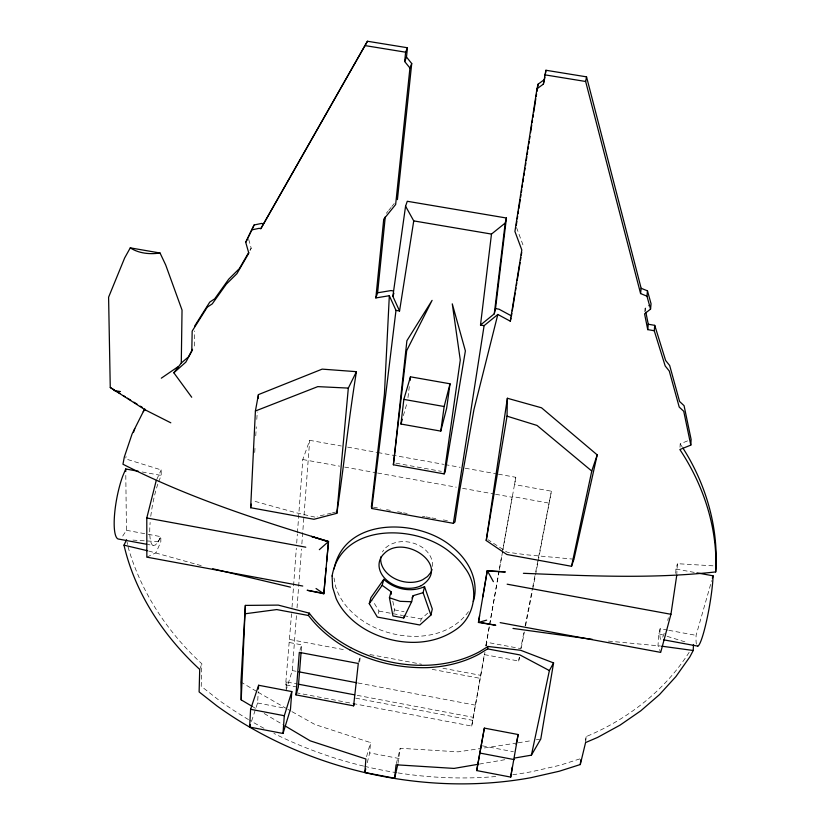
<?xml version="1.0" encoding="UTF-8"?>
<svg xmlns="http://www.w3.org/2000/svg" width="825" height="825" viewBox="0 0 825 825"><rect width="100%" height="100%" fill="white"/><g stroke="black" fill="none" stroke-linecap="round" stroke-linejoin="round"><path stroke-width="0.62" stroke-dasharray="4.12 3.09" d="M146.85 557.143L155.987 552.75L160.823 541.808L160.854 536.652L146.108 533.93M158.678 481.738L161.174 475.437L161.205 469.92L125.617 458.896L126.07 456.503M432.702 566.373C433.043 544.448 401.332 534.218 385.853 547.645A26.472 19.934 14.4 0 0 382.511 551.915M194.318 346.026L194.618 331M128.03 546.82C140.766 591.855 167.485 632.249 201.836 663.764L201.218 686.266L218.924 700.198A327.278 249.542 14.3 0 0 248.779 719.761M251.615 721.05L257.596 702.993L258.256 691.597M676.727 575.448L677.408 563.692L715.873 566.002M254.719 452.533L255.111 446.108M255.75 435.817L256.297 426.824M679.996 447.274L680.212 443.871L690.02 439.88M256.792 419.389L257.276 411.964M667.58 630.094L660.144 628.722L658.814 633.755L657.989 645.676L660.691 652.389M297.155 687.07L285.625 684.884L291.534 613.769M286.1 688.277L286.553 681.945L297.949 684.111M292.009 607.344L296.319 548.223M296.701 543.087L297.351 534.084M297.454 532.795L302.796 459.535L309.695 440.333L341.313 445.995M285.914 690.803L292.287 670.57L296.546 614.285M297.021 607.891L301.476 549.058M301.857 543.933L309.695 440.333M301.187 651.069L301.682 644.83L288.719 642.397M367.269 762.702L369.703 752.885L370.518 742.593L314.892 724.484L292.122 711.727M644.779 311.664L645.098 308.457L650.069 304.549M397.99 763.455L400.228 748.275L458.143 751.843L480.892 748.481M359.669 662.073L360.226 657.092M585.585 742.562L586.255 736.56C627.897 719.266 665.167 690.195 689.411 651.894M407.973 397.588L409.293 386.595M538.168 561.278L551.409 491.205L514.532 484.584L515.821 477.293L496.846 473.89M484.399 654.617L518.708 661.031L519.317 657.298M352.904 703.519L471.714 726.072L484.45 653.854M486.007 645.006L489.349 626.062M489.565 624.803L502.043 554.07M502.26 552.812L515.821 477.293M485.956 645.769L499.125 571.137M499.352 569.869L502.693 550.894M502.92 549.625L512.284 496.506L549.502 503.209M471.714 726.072L484.935 652.338M486.038 646.047L486.709 642.273L520.73 648.605L523.916 632.239M486.018 645.975L486.709 642.273M525.143 625.948L532.507 588.163M532.754 586.905L535.456 573.055M535.703 571.797L551.409 491.205M518.708 661.031L519.441 657.236M521.173 648.398L524.37 631.991M525.607 625.68L532.507 590.318M532.754 589.06L537.921 562.547M420.647 621.349L421.214 618.936L427.68 613.171M585.368 740.221L586.255 736.56M396.361 763.61L400.228 748.275M393.865 612.325L394.494 609.902L392.638 600.198M675.654 573.365A40.642 3.95 -79.9 0 0 675.984 569.064L677.408 563.692M378.324 613.48L378.974 611.077L372.766 600.765M358.586 662.382L360.061 656.937M366.558 756.659L370.518 742.593M696.372 644.119A40.466 4.826 -80 0 1 696.094 635.353L711.686 580.666M403.363 415.635L407.189 402.445M299.991 650.224L301.682 644.83M285.625 684.884L286.553 681.945M199.712 669.405L201.836 663.764M156.698 479.573L161.205 469.92M250.233 250.161L251.192 248.181L248.129 237.404M158.029 542.025L160.854 536.652L158.029 542.025L155.368 545.047L153.068 545.449L148.067 544.521M125.802 475.375L126.452 530.31L122.017 537.127M249.944 250.326L251.192 248.181M468.497 611.624C446.397 642.087 400.651 641.664 370.054 625.175A70.878 52.79 14.4 0 1 358.236 617.554A72.631 54.13 14.3 0 1 348.315 608.407A70.888 52.8 14.4 0 1 337.899 592.639L335.775 587.049L334.032 577.985M386.317 213.304L387.905 211.344M388.699 210.365L391.071 207.436M391.865 206.456L394.247 203.528M579.8 758.907L559.958 765.249L531.723 771.695A327.721 249.923 14.3 0 1 512.861 774.685M332.465 512.841L335.641 512.047M331.258 513.14L317.13 516.533M536.333 739.788L539.674 739.19M479.407 764.074L504.766 759.722M516.976 743.005L482.068 748.316M518.213 742.799L531.764 740.582M132.907 540.107L160.823 541.808M573.952 559.195L526.721 554.812L507.117 552.173L487.957 539.684M608.417 641.097L660.505 646.016M443.314 519.936L448.088 520.75M432.063 517.966L435.827 518.636M422.421 516.275L424.823 516.697M426.03 516.914L430.856 517.76M347.634 447.129L376.716 452.347M377.984 452.574L443.737 464.362M445.005 464.588L460.175 467.311M465.238 468.218L495.588 473.663M395.959 463.196L441.344 471.353M302.796 459.535L339.58 466.166M344.654 467.084L376.355 472.787M377.623 473.024L456.256 487.183M462.598 488.328L494.309 494.041M495.577 494.268L512.057 497.238M142.189 471.983L161.174 475.437M675.984 569.064L694.526 572.437M399.125 758.526L369.703 752.885M403.611 512.861L407.137 513.501M126.452 530.31L144.88 533.703M668.817 630.321L696.094 635.353M394.494 609.902L404.044 611.676M378.974 611.077L402.579 615.471M403.817 615.697L421.214 618.936M386.574 509.664L390.308 510.366M397.64 511.737L402.425 512.634M289.657 639.478L346.211 650.09M369.971 654.545L421.544 664.228M442.922 668.24L480.655 675.324M432.207 669.343L480.098 678.336M292.287 670.57L296.082 671.282M358.029 682.987L475.602 705.2M357.225 695.341L473.251 717.317M355.668 698.156L472.694 720.349M296.02 692.722L351.636 703.282M257.596 702.993L284.14 708.056M482.388 745.821L513.387 751.73M373.447 507.148L380.531 508.509M314.872 517.1L296.062 512.748L253.162 500.858M148.613 550.997L203.228 566.208M658.814 633.755L665.981 635.972M667.178 636.343L687.503 642.634M286.76 708.706L257.575 691.958M287.832 709.314L291.05 711.14M256.482 691.319L240.941 682.079M252.151 706.375L255.43 708.324M264.196 713.522L282.82 724.577M680.212 443.871L682.203 446.954M516.533 227.556L522.947 244.87M127.05 542.087L127.545 544.448M645.098 308.457L645.583 310.881M398.197 772.942A327.278 249.542 14.3 0 0 413.16 774.995A327.721 249.923 14.3 0 0 496.567 776.469M396.949 772.747A327.278 249.542 14.3 0 1 364.774 766.363M363.547 766.074A327.278 249.542 14.3 0 1 273.9 733.435M263.938 728.289A327.278 249.542 14.3 0 1 249.841 720.39M668.353 617.77A40.642 3.95 -79.9 0 1 667.734 620.431M664.187 633.322A40.642 3.95 -79.9 0 1 661.114 639.406A40.404 3.929 -79.9 0 1 660.144 628.722M153.068 545.438A39.724 8.405 -79.3 0 1 150.14 522.452M150.769 516.285A39.724 8.405 -79.3 0 1 157.884 483.904"/><path stroke-width="1.24" d="M191.72 397.248L173.838 372.787L181.283 363.01L182.036 310.056L165.712 265.021L160.04 253.007L130.278 247.861L124.668 257.916L108.591 297.217L110.261 387.502L145.19 409.86L170.806 422.812M486.224 540.519L507.024 416.161L507.365 398.258L541.53 407.798L597.217 454.895L573.952 559.195L571.529 566.29L506.828 554.482L486.224 540.519L507.365 398.258M523.411 573.303C587.421 575.871 651.853 579.067 715.688 571.921C718.936 528.474 706.21 484.522 682.863 447.975M393.37 464.774L406.9 340.704L432.094 300.362L406.684 350.646L393.37 464.774L444.149 473.901L445.129 472.024L465.382 350.914L452.275 303.847L460.278 360.02L444.149 473.901M126.565 539.715L124.008 545.16C135.053 593.288 163.701 636.178 199.712 669.405L199.114 691.917L216.892 705.88A328.659 249.882 14.3 0 0 411.881 780.883A329.113 250.264 14.3 0 0 530.877 777.697L559.195 771.251L580.284 764.548L585.585 742.562L597.609 737.416L620.07 725.123L640.757 710.83L659.464 694.629L675.902 676.593L689.865 656.865L693.217 650.492L693.485 644.49M252.151 706.375L241.189 699.868L245.355 605.406L278.262 605.107L309.251 613.14A115.593 86.285 14.3 0 0 350.666 647.615M250.645 507.715L255.41 411.005L258.421 394.618L322.162 369.126L356.431 371.673C348.769 418.646 343.808 466.445 336.847 513.315L313.985 519.276L250.645 507.715L251.295 504.116M245.355 605.406L240.941 682.079L241.189 699.868M249.624 727.072L250.594 709.294L258.627 685.266L291.813 691.567L290.462 709.252L283.006 733.466L249.624 727.072L250.418 724.659M715.688 571.921C717.936 528.67 703.715 485.358 679.852 449.543L690.814 445.108L691.113 439.436L684.069 405.683L679.583 401.476L669.673 365.506L665.62 360.463L654.741 325.349L648.264 324.225L645.831 312.097M258.4 689.061L258.627 685.266M258.173 398.341L258.421 394.618M283.006 733.466L284.305 715.729L291.813 691.567M295.969 694.887L299.31 652.379L358.287 663.475L353.616 705.839L295.969 694.887L298.31 687.287L301.084 652.317M397.712 764.682L394.608 778.243L364.825 772.509L365.898 759L310.2 740.84L285.007 725.887M326.102 568.178L323.823 593.783L307.158 590.267L322.75 593.154M326.659 561.887L328.556 541.509C258.534 520.297 188.306 497.527 122.956 464.228L124.317 457.019L132.103 433.929L144.684 408.86L145.19 409.86M690.814 445.108L683.729 411.283L679.222 407.065L669.261 371.013L665.187 365.949L654.256 330.743L654.741 325.349M336.847 513.315L348.325 388.09L356.431 371.673M654.256 330.743L647.738 329.618L644.562 313.809L650.554 309.107L651.059 303.775L647.481 290.854L641.138 288.276L586.544 76.849L545.944 70.259L543.355 84.14L536.972 88.791L514.924 231.454L521.812 249.975L510.304 321.193L497.826 314.459L484.1 325.658L453.368 523.328L371.817 508.509L371.374 506.736L384.44 393.876L389.328 295.711L375.839 297.938L383.728 219.223L395.649 204.528L409.942 68.042L411.727 63.546L406.488 57.049L407.447 47.747L367.445 41.25L260.844 228.659L259.071 228.35L251.749 229.876L245.726 242.333L248.81 253.141L236.93 273.653L226.287 284.192L212.242 303.889L207.25 307.178L192.173 331.103L191.792 351.182L185.862 362.113L173.838 372.787M647.738 329.618L648.264 324.225M375.839 297.938L377.613 292.793L385.275 216.81M650.554 309.107L646.944 296.154L647.481 290.854M409.942 68.042L404.673 61.524L405.632 52.192L407.447 47.747M397.413 199.619L411.727 63.546M646.944 296.154L640.582 293.566L641.138 288.276M394.608 778.243L396.062 764.785L454.039 768.415L478.139 764.29M580.284 764.548L580.831 759.732M400.94 424.029L403.838 399.393L410.458 376.819L450.027 383.79L446.655 408.179L440.777 431.114L400.94 424.029L402.322 419.234M410.025 380.49L410.458 376.819M371.817 508.509L395.99 310.386L389.328 295.711M484.1 325.658L480.501 325.04L491.483 234.073L505.209 223.049L506.437 218.017L407.282 201.279L405.57 206.209L392.865 296.319L399.548 311.004L395.99 310.386M480.501 325.04L494.278 313.84L505.209 223.049M494.278 313.84L495.516 308.591L506.437 218.017M440.777 431.114L444.149 406.529L450.027 383.79M500.177 622.638L660.691 652.389L670.942 614.285L676.727 575.448M516.306 225.132L516.893 221.327M517.285 218.8L517.667 216.263M518.059 213.727L518.451 211.19M518.842 208.663L520.214 199.794M520.606 197.257L520.987 194.721M521.379 192.194L521.771 189.657M522.163 187.12L522.555 184.594M522.947 182.057L523.535 178.252M523.927 175.725L524.308 173.188M524.7 170.651L525.092 168.125M525.484 165.588L525.876 163.051M526.268 160.514L526.855 156.719M527.247 154.182L527.629 151.656M528.021 149.119L528.413 146.582M528.804 144.045L529.196 141.518M529.588 138.982L529.98 136.445M530.568 132.65L531.733 125.049M532.125 122.513L532.517 119.976M532.909 117.449L533.301 114.912M533.692 112.375L535.817 98.753M497.826 314.459L473.921 409.705L459.525 491.422L454.998 521.926L453.368 523.328M510.706 777.088L518.162 734.528L484.358 728.114L476.695 770.571L510.706 777.088L512.273 767.044M399.548 311.004L413.738 220.894L405.57 206.209M536.198 96.319L536.58 93.885M536.962 91.462L538.106 84.16L544.469 79.52L544.84 77.21M545.212 74.889L545.944 70.259M511.871 313.376L511.459 315.913L499.043 309.2L495.516 308.591M512.284 310.839L515.151 293.071M515.563 290.534L515.976 287.997M516.388 285.46L516.801 282.923M517.203 280.387L520.08 262.628M520.493 260.092L520.895 257.555M521.307 255.018L521.72 252.481M334.084 568.972C344.489 516.471 418.801 518.234 452.09 546.831A70.331 52.418 14.3 0 1 466.135 561.918C473.963 573.303 477.551 588.07 473.323 601.487M479.583 615.801L478.438 622.462L495.763 625.257L480.985 622.514M482.759 597.073L487.286 570.601L505.333 571.962L487.204 571.013L478.438 622.462L486.668 620.132M476.695 770.571L484.358 728.114M350.027 650.018C373.797 662.547 400.868 668.322 427.67 667.631A115.789 86.326 14.3 0 0 479.108 654.122L487.585 648.904L488.029 646.47L520.658 650.275L553.575 662.918L540.788 738.994L531.403 755.164L514.913 757.989M640.582 293.566L585.647 81.479L586.544 76.849M487.286 570.601L493.371 581.656M516.141 744.49L518.162 734.528M531.403 755.164L549.378 670.57L553.575 662.918M571.529 566.29L591.762 471.044L597.217 454.895M510.304 321.193L510.995 318.027M430.908 615.089L432.3 609.046L424.545 586.658C410.984 592.762 394.546 589.37 383.78 579.336L370.899 597.671L369.26 603.653L377.365 617.079L419.791 624.979L430.908 615.089L423.101 592.67L424.545 586.658M543.355 84.14L544.191 80.675M383.78 579.336L382.171 585.307L391.009 591.711L389.431 597.743L392.937 615.966L403.734 617.966L411.634 601.745L413.119 595.691L423.101 592.67M536.972 88.791L538.106 84.16M364.825 772.509L365.743 768.828M403.734 617.966L404.332 615.543M302.744 586.039L146.85 557.143L146.788 517.976L156.203 480.645M353.616 705.839L354.203 703.643M712.377 578.243L713.068 575.809L697.001 572.88M349.996 650.007A115.789 86.326 14.3 0 1 308.488 615.481L309.251 613.14M392.865 296.319L393.896 293.226M133.526 432.29L134.764 428.649M431.97 569.446L430.897 572.385L427.474 576.551L422.668 579.738A26.472 19.924 14.4 0 1 393.886 578.16A26.472 19.924 14.4 0 1 380.841 556.865M404.673 61.524L406.488 57.049M138.394 471.292L125.73 468.982L122.657 476.303A39.734 9.25 -79.3 0 0 114.458 515.893A39.662 9.24 -79.3 0 0 118.068 538.972L146.819 544.294M260.844 228.659L367.445 41.25M263.196 223.75L261.432 223.451L254.141 224.977L245.726 242.333M411.995 598.001L413.119 595.691M251.749 229.876L254.141 224.977M192.534 349.295L188.399 356.936L181.283 363.01M248.696 252.481L239.343 268.641L228.731 279.17L214.727 298.825L209.756 302.105L194.721 325.988M143.251 411.685L144.726 409.561M369.26 603.653L382.171 585.307M319.327 549.677L328.556 541.509L311.479 536.436L328.433 541.901L323.823 593.783L316.037 588.503M178.303 366.548L161.318 378.18M421.224 585.688C452.585 566.115 403.838 533.167 384.233 553.523A26.586 19.944 14.4 0 0 386.853 580.305A26.586 19.944 14.4 0 0 421.214 585.678M488.029 646.47L479.573 651.678A115.593 86.285 14.3 0 1 428.216 665.208C401.414 666.27 374.437 660.093 350.697 647.625M255.41 411.005L317.79 386.626L348.325 388.09M160.04 253.007C150.016 254.523 138.92 253.512 130.278 247.861M377.613 292.793L391.05 290.565L393.401 290.967M245.427 613.738L276.736 609.572L308.509 615.502M411.634 601.745L400.135 601.322L389.431 597.743M592.391 639.385L512.995 628.423M661.763 646.192L693.217 650.492M114.097 390.576L120.471 391.555M365.423 45.653L405.632 52.192M544.84 74.838L585.647 81.479M413.738 220.894L491.483 234.073M403.838 399.393L444.149 406.529M146.788 517.976L305.766 547.192M507.158 584.193L670.942 614.285M663.651 639.818L697.713 646.119M487.585 648.904L519.905 654.926L549.378 670.57M290.441 587.142L212.737 568.765M298.609 671.767L356.761 682.749M299.207 684.348L354.698 694.856M250.594 709.294L284.305 715.729M479.913 753.06L514.264 759.608M124.008 545.16L147.376 550.708M507.024 416.161L537.034 425.442L591.762 471.044M110.261 387.502L114.562 390.173M116.717 391.514L119.934 393.515M123.162 395.515L125.317 396.846M127.473 398.186L130.701 400.187M133.918 402.188L137.146 404.188M140.374 406.199L142.529 407.529M391.009 591.711L391.473 594.134M125.73 468.982L125.761 471.539M713.078 575.809A40.703 4.857 -80 0 1 706.85 619.606A40.703 4.857 -80 0 1 697.702 646.171M332.093 575.943L332.609 587.276L336.136 598.548A71.187 52.862 14.4 0 0 346.603 614.336A72.94 54.192 14.3 0 0 356.565 623.504A71.187 52.852 14.4 0 0 368.445 631.146C394.835 645.026 429.495 647.46 454.967 630.228C475.747 617.079 479.614 586.977 464.867 567.878A70.63 52.48 14.3 0 0 450.749 552.75C417.172 523.865 341.457 522.328 332.093 575.943"/></g></svg>
